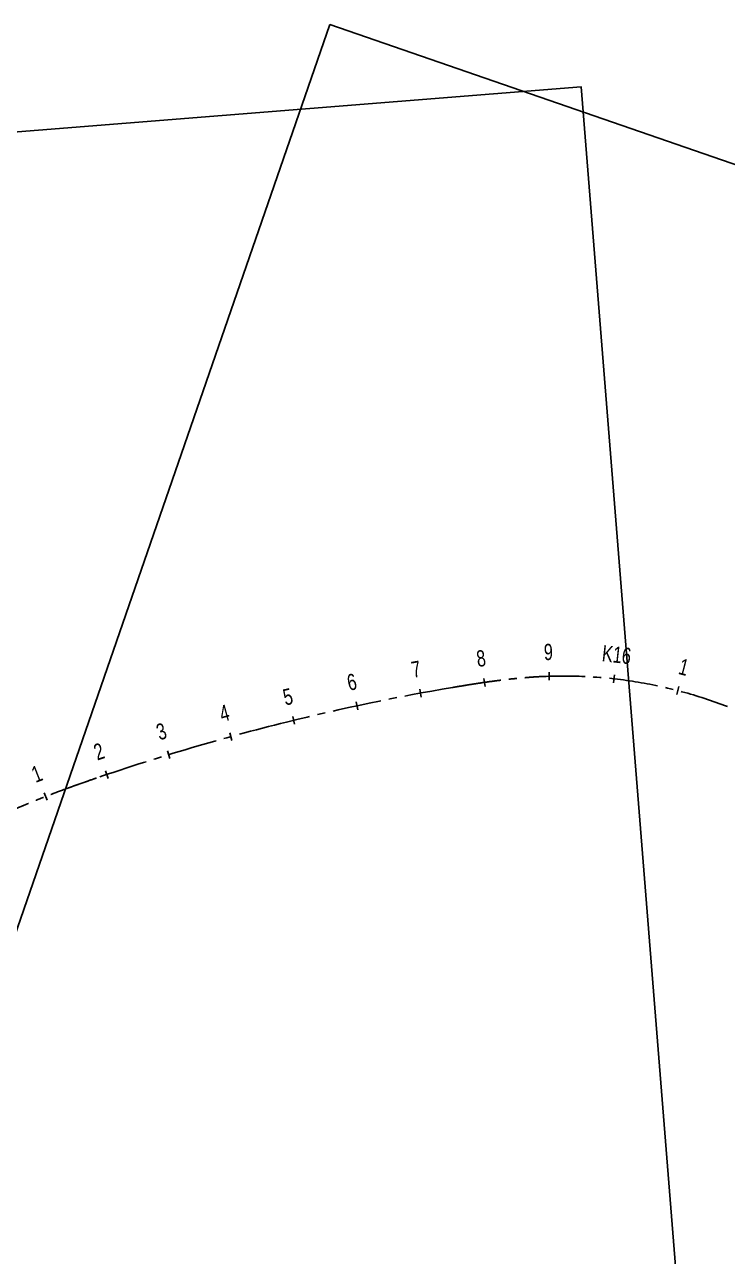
# Model space of a CAD drawing. Header units: millimetres. Extents: x 29316 to 52938, y 29851 to 35526.
# Drawn here: x 44387 to 45470, y 33212 to 35111 of the extents above; entities that cross this region are included whole.
import ezdxf
from ezdxf.enums import TextEntityAlignment as Align

# ---------------------------------------------------------------- set-up
doc = ezdxf.new("R2010")
doc.units = ezdxf.units.MM
doc.header["$MEASUREMENT"] = 0
doc.linetypes.add('CENTER2', pattern=[1.125, 0.75, -0.125, 0.125, -0.125])
doc.layers.get('0').update_dxf_attribs({"linetype": 'CONTINUOUS'})
doc.layers.add('平面分图边界', color=1, linetype='CONTINUOUS', plot=False)
doc.layers.add('标注_桩号', color=2, linetype='CONTINUOUS')
doc.styles.get("Standard").update_dxf_attribs({"font": 'rc9.shx', "width": 0.75, "height": 6, "bigfont": 'hztxt.shx'})

msp = doc.modelspace()

# ---------------------------------------------------------------- linework, layer by layer
at = {"color": 1, "linetype": 'CENTER2', "ltscale": 100, "flags": 128}
for points in [[(45046.8, 34089.5), (45047.5, 34089.6), (45048.2, 34089.7), (45049, 34089.8), (45049.7, 34090), (45050.5, 34090.1), (45051.2, 34090.2), (45052, 34090.3), (45052.7, 34090.5), (45053.5, 34090.6), (45054.2, 34090.7), (45054.9, 34090.8), (45055.7, 34091), (45056.4, 34091.1), (45057.2, 34091.2), (45057.9, 34091.3), (45058.7, 34091.5), (45059.4, 34091.6), (45060.2, 34091.7), (45060.9, 34091.8), (45061.7, 34092), (45062.4, 34092.1), (45063.1, 34092.2), (45063.9, 34092.3), (45064.6, 34092.4), (45065.4, 34092.6), (45066.1, 34092.7), (45066.9, 34092.8), (45067.6, 34092.9), (45068.4, 34093.1), (45069.1, 34093.2), (45069.9, 34093.3), (45070.6, 34093.4), (45071.4, 34093.5), (45072.1, 34093.7), (45072.8, 34093.8), (45073.6, 34093.9), (45074.3, 34094), (45075.1, 34094.1), (45075.8, 34094.2), (45076.6, 34094.4), (45077.3, 34094.5), (45078.1, 34094.6), (45078.8, 34094.7), (45079.6, 34094.8), (45080.3, 34094.9), (45081.1, 34095.1), (45081.8, 34095.2), (45082.5, 34095.3), (45083.3, 34095.4), (45084, 34095.5), (45084.8, 34095.6), (45085.5, 34095.7), (45086.3, 34095.9), (45087, 34096), (45087.8, 34096.1), (45088.5, 34096.2), (45089.3, 34096.3), (45090, 34096.4), (45090.8, 34096.5), (45091.5, 34096.6), (45092.3, 34096.7), (45093, 34096.9), (45093.8, 34097), (45094.5, 34097.1), (45095.3, 34097.2), (45096, 34097.3), (45096.7, 34097.4), (45097.5, 34097.5), (45098.2, 34097.6), (45099, 34097.7), (45099.7, 34097.8), (45100.5, 34097.9), (45101.2, 34098), (45102, 34098.1), (45102.7, 34098.2), (45103.5, 34098.4), (45104.2, 34098.5), (45105, 34098.6), (45105.7, 34098.7), (45106.5, 34098.8), (45107.2, 34098.9), (45108, 34099), (45108.7, 34099.1), (45109.5, 34099.2), (45110.2, 34099.3), (45111, 34099.4), (45111.7, 34099.5), (45112.5, 34099.6), (45113.2, 34099.7), (45114, 34099.8), (45114.7, 34099.9), (45115.5, 34100), (45116.2, 34100.1), (45117, 34100.2), (45117.7, 34100.2), (45118.5, 34100.3), (45119.2, 34100.4), (45120, 34100.5), (45120.7, 34100.6), (45121.5, 34100.7), (45122.2, 34100.8), (45123, 34100.9), (45123.7, 34101), (45124.5, 34101.1), (45125.2, 34101.2), (45126, 34101.3), (45126.7, 34101.3), (45127.5, 34101.4), (45128.2, 34101.5), (45129, 34101.6), (45129.7, 34101.7), (45130.5, 34101.8), (45131.2, 34101.9), (45132, 34102), (45132.7, 34102), (45133.5, 34102.1), (45134.2, 34102.2), (45135, 34102.3), (45135.7, 34102.4), (45136.5, 34102.5), (45137.2, 34102.5), (45138, 34102.6), (45138.7, 34102.7), (45139.5, 34102.8), (45140.2, 34102.9), (45141, 34102.9), (45141.7, 34103), (45142.5, 34103.1), (45143.2, 34103.2), (45144, 34103.2), (45144.7, 34103.3), (45145.5, 34103.4), (45146.2, 34103.5), (45147, 34103.5), (45147.7, 34103.6), (45148.5, 34103.7), (45149.2, 34103.7), (45150, 34103.8), (45150.8, 34103.9), (45151.5, 34104), (45152.3, 34104), (45153, 34104.1), (45153.8, 34104.2), (45154.5, 34104.2), (45155.3, 34104.3), (45156, 34104.4), (45156.8, 34104.4), (45157.5, 34104.5), (45158.3, 34104.5), (45159, 34104.6), (45159.8, 34104.7), (45160.5, 34104.7), (45161.3, 34104.8), (45162, 34104.9), (45162.8, 34104.9), (45163.6, 34105), (45164.3, 34105), (45165.1, 34105.1), (45165.8, 34105.1), (45166.6, 34105.2), (45167.3, 34105.2), (45168.1, 34105.3), (45168.8, 34105.4), (45169.6, 34105.4), (45170.3, 34105.5), (45171.1, 34105.5), (45171.8, 34105.6), (45172.6, 34105.6), (45173.4, 34105.7), (45174.1, 34105.7), (45174.9, 34105.7), (45175.6, 34105.8), (45176.4, 34105.8), (45177.1, 34105.9), (45177.9, 34105.9), (45178.6, 34106), (45179.4, 34106), (45180.1, 34106.1), (45180.9, 34106.1), (45181.6, 34106.1), (45181.6, 34106.1)], [(44498.3, 33949.9), (44497.5, 33949.6), (44496.8, 33949.4), (44496, 33949.1), (44495.3, 33948.9), (44494.5, 33948.6), (44493.8, 33948.4), (44493, 33948.1), (44492.3, 33947.8), (44491.5, 33947.6), (44490.8, 33947.3), (44490, 33947.1), (44489.3, 33946.8), (44488.5, 33946.5), (44487.8, 33946.3), (44487, 33946), (44486.3, 33945.8), (44485.5, 33945.5), (44484.8, 33945.2), (44484, 33945), (44483.3, 33944.7), (44482.5, 33944.5), (44481.8, 33944.2), (44481, 33943.9), (44480.3, 33943.7), (44479.5, 33943.4), (44478.8, 33943.1), (44478, 33942.9), (44477.3, 33942.6), (44476.6, 33942.4), (44475.8, 33942.1), (44475.1, 33941.8), (44474.3, 33941.6), (44473.6, 33941.3), (44472.8, 33941), (44472.1, 33940.8), (44471.3, 33940.5), (44470.6, 33940.2), (44469.8, 33940), (44469.1, 33939.7), (44468.3, 33939.4), (44467.6, 33939.2), (44466.8, 33938.9), (44466.1, 33938.6), (44465.3, 33938.4), (44464.6, 33938.1), (44463.8, 33937.8), (44463.1, 33937.6), (44462.3, 33937.3), (44461.6, 33937), (44460.8, 33936.8), (44460.1, 33936.5), (44459.4, 33936.2), (44458.6, 33936), (44457.9, 33935.7), (44457.1, 33935.4), (44456.4, 33935.2), (44455.6, 33934.9), (44454.9, 33934.6), (44454.1, 33934.3), (44453.4, 33934.1), (44452.6, 33933.8), (44451.9, 33933.5), (44451.1, 33933.3), (44450.4, 33933), (44449.7, 33932.7), (44448.9, 33932.4), (44448.2, 33932.2), (44447.4, 33931.9), (44446.7, 33931.6), (44445.9, 33931.3), (44445.2, 33931.1), (44444.4, 33930.8), (44443.7, 33930.5), (44443, 33930.2), (44442.2, 33930), (44441.5, 33929.7), (44440.7, 33929.4), (44440, 33929.1), (44439.2, 33928.9), (44438.5, 33928.6), (44437.8, 33928.3), (44437, 33928), (44436.3, 33927.7), (44435.5, 33927.5), (44434.8, 33927.2), (44434, 33926.9), (44433.3, 33926.6), (44432.6, 33926.3), (44431.8, 33926.1), (44431.1, 33925.8), (44430.3, 33925.5), (44429.6, 33925.2), (44428.8, 33924.9), (44428.1, 33924.6), (44427.4, 33924.4), (44426.6, 33924.1), (44425.9, 33923.8), (44425.1, 33923.5), (44424.4, 33923.2), (44423.7, 33922.9), (44422.9, 33922.6), (44422.2, 33922.4), (44421.4, 33922.1), (44420.7, 33921.8), (44420, 33921.5), (44419.2, 33921.2), (44418.5, 33920.9), (44417.7, 33920.6), (44417, 33920.3), (44416.3, 33920.1), (44415.5, 33919.8), (44414.8, 33919.5), (44414, 33919.2), (44413.3, 33918.9), (44412.6, 33918.6), (44411.8, 33918.3), (44411.1, 33918), (44410.4, 33917.7), (44409.6, 33917.4), (44408.9, 33917.1), (44408.1, 33916.8), (44407.4, 33916.5), (44406.7, 33916.2), (44405.9, 33915.9), (44405.2, 33915.7), (44404.5, 33915.4), (44403.7, 33915.1), (44403, 33914.8), (44402.3, 33914.5), (44401.5, 33914.2), (44400.8, 33913.9), (44400.1, 33913.6), (44399.3, 33913.3), (44398.6, 33913), (44397.8, 33912.7), (44397.1, 33912.4), (44396.4, 33912.1), (44395.6, 33911.8), (44394.9, 33911.5), (44394.2, 33911.2), (44393.4, 33910.8), (44392.7, 33910.5), (44392, 33910.2), (44391.2, 33909.9), (44390.5, 33909.6), (44389.8, 33909.3), (44389.1, 33909), (44388.3, 33908.7), (44387.6, 33908.4), (44386.9, 33908.1), (44386.1, 33907.8), (44385.4, 33907.5), (44384.7, 33907.2), (44383.9, 33906.8), (44383.2, 33906.5), (44382.5, 33906.2), (44381.7, 33905.9), (44381, 33905.6), (44380.3, 33905.3), (44379.6, 33905), (44378.8, 33904.7), (44378.1, 33904.3), (44377.4, 33904), (44376.6, 33903.7), (44375.9, 33903.4), (44375.2, 33903.1), (44374.5, 33902.8), (44373.7, 33902.4), (44373, 33902.1), (44372.3, 33901.8), (44371.6, 33901.5), (44370.8, 33901.2), (44370.1, 33900.8), (44369.4, 33900.5), (44368.7, 33900.2), (44367.9, 33899.9), (44367.2, 33899.6), (44366.5, 33899.2), (44365.8, 33898.9), (44365, 33898.6), (44365, 33898.6)]]:
    msp.add_lwpolyline(points, dxfattribs=at)
at = {"color": 1, "linetype": 'CENTER2', "ltscale": 100}
for centre, radius, start, end in [((45217.8, 33407.1), 700, 68.8754, 92.9607), ((45632.8, 30638.9), 3500, 99.6398, 103.918), ((45632.8, 30638.9), 3500, 103.918, 108.9144)]:
    msp.add_arc(centre, radius, start, end, dxfattribs=at)
at = {"layer": '平面分图边界', "color": 2, "flags": 128}
for points in [[(44857.4, 35111.3), (52938.3, 32318), (52085.6, 29851.2), (44004.7, 32644.5)], [(36721.9, 34334.6), (45244.7, 35015.5), (45452.6, 32413.8), (36929.7, 31732.9)]]:
    msp.add_lwpolyline(points, close=True, dxfattribs=at)
at = {"layer": '标注_桩号'}
for p, q in [((45095.1, 34103.5), (45096.9, 34091.1)), ((45195.3, 34113), (45195.7, 34100.5)), ((45296, 34109), (45294.6, 34096.5)), ((44996.3, 34086.9), (44998.5, 34074.6)), ((45395.2, 34090.7), (45392, 34078.6)), ((44898, 34067.3), (44900.6, 34055)), ((44800.4, 34044.9), (44803.3, 34032.7)), ((44703.4, 34019.7), (44706.7, 34007.7)), ((44607.2, 33991.8), (44610.9, 33979.8)), ((44511.8, 33961.1), (44515.8, 33949.3)), ((44417.5, 33927.2), (44422, 33915.6))]:
    msp.add_line(p, q, dxfattribs=at)

# ---------------------------------------------------------------- texts
at = {"layer": '标注_桩号', "width": 0.75}
for s, rotation, p in [('8', 8.2248, (45092.4, 34122)), ('9', 1.8258, (45194.7, 34131.7)), ('K16', 353.6407, (45298.1, 34127.6)), ('7', 10.4605, (44992.8, 34105.3)), ('1', 345.4556, (45399.9, 34108.8)), ('6', 12.0975, (44894.1, 34085.6)), ('5', 13.7345, (44795.9, 34063.1)), ('4', 15.3716, (44698.4, 34037.8)), ('3', 17.0086, (44601.7, 34009.7)), ('2', 18.6456, (44505.8, 33978.9)), ('1', 21.2832, (44410.7, 33944.7))]:
    msp.add_text(s, height=25, rotation=rotation, dxfattribs=at).set_placement(p, align=Align.CENTER)

doc.saveas('drawing.dxf')
